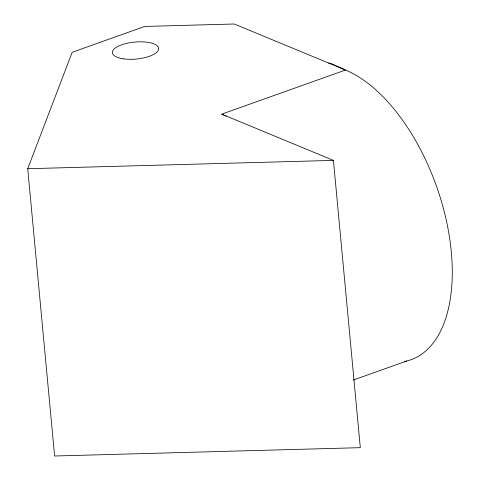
<?xml version="1.0" encoding="UTF-8"?>
<svg xmlns="http://www.w3.org/2000/svg" width="480" height="480" viewBox="0 0 480 480"><rect width="100%" height="100%" fill="white"/><g stroke="black" fill="none" stroke-linecap="round" stroke-linejoin="round"><path stroke-width="0.72" d="M328.656 63.066L332.082 63.942L345.504 70.038L221.7 114.156L333.426 160.386L360.318 447.666L54.612 456L27.72 168.72L72.186 52.284L144.708 26.442L234.246 24L345.504 70.038A155.046 82.254 70.4 0 1 447.318 225.078A155.046 82.254 70.4 0 1 404.61 361.476M353.262 380.058L406.722 361.008M27.72 168.72L333.426 160.386M221.7 114.156A155.046 82.254 70.4 0 1 226.17 116.166M123.642 58.866A23.256 8.52 -5.3 0 0 158.664 48.798A23.256 8.52 -5.3 0 0 124.188 44.01A23.256 8.52 -5.3 0 0 123.642 58.866"/></g></svg>
